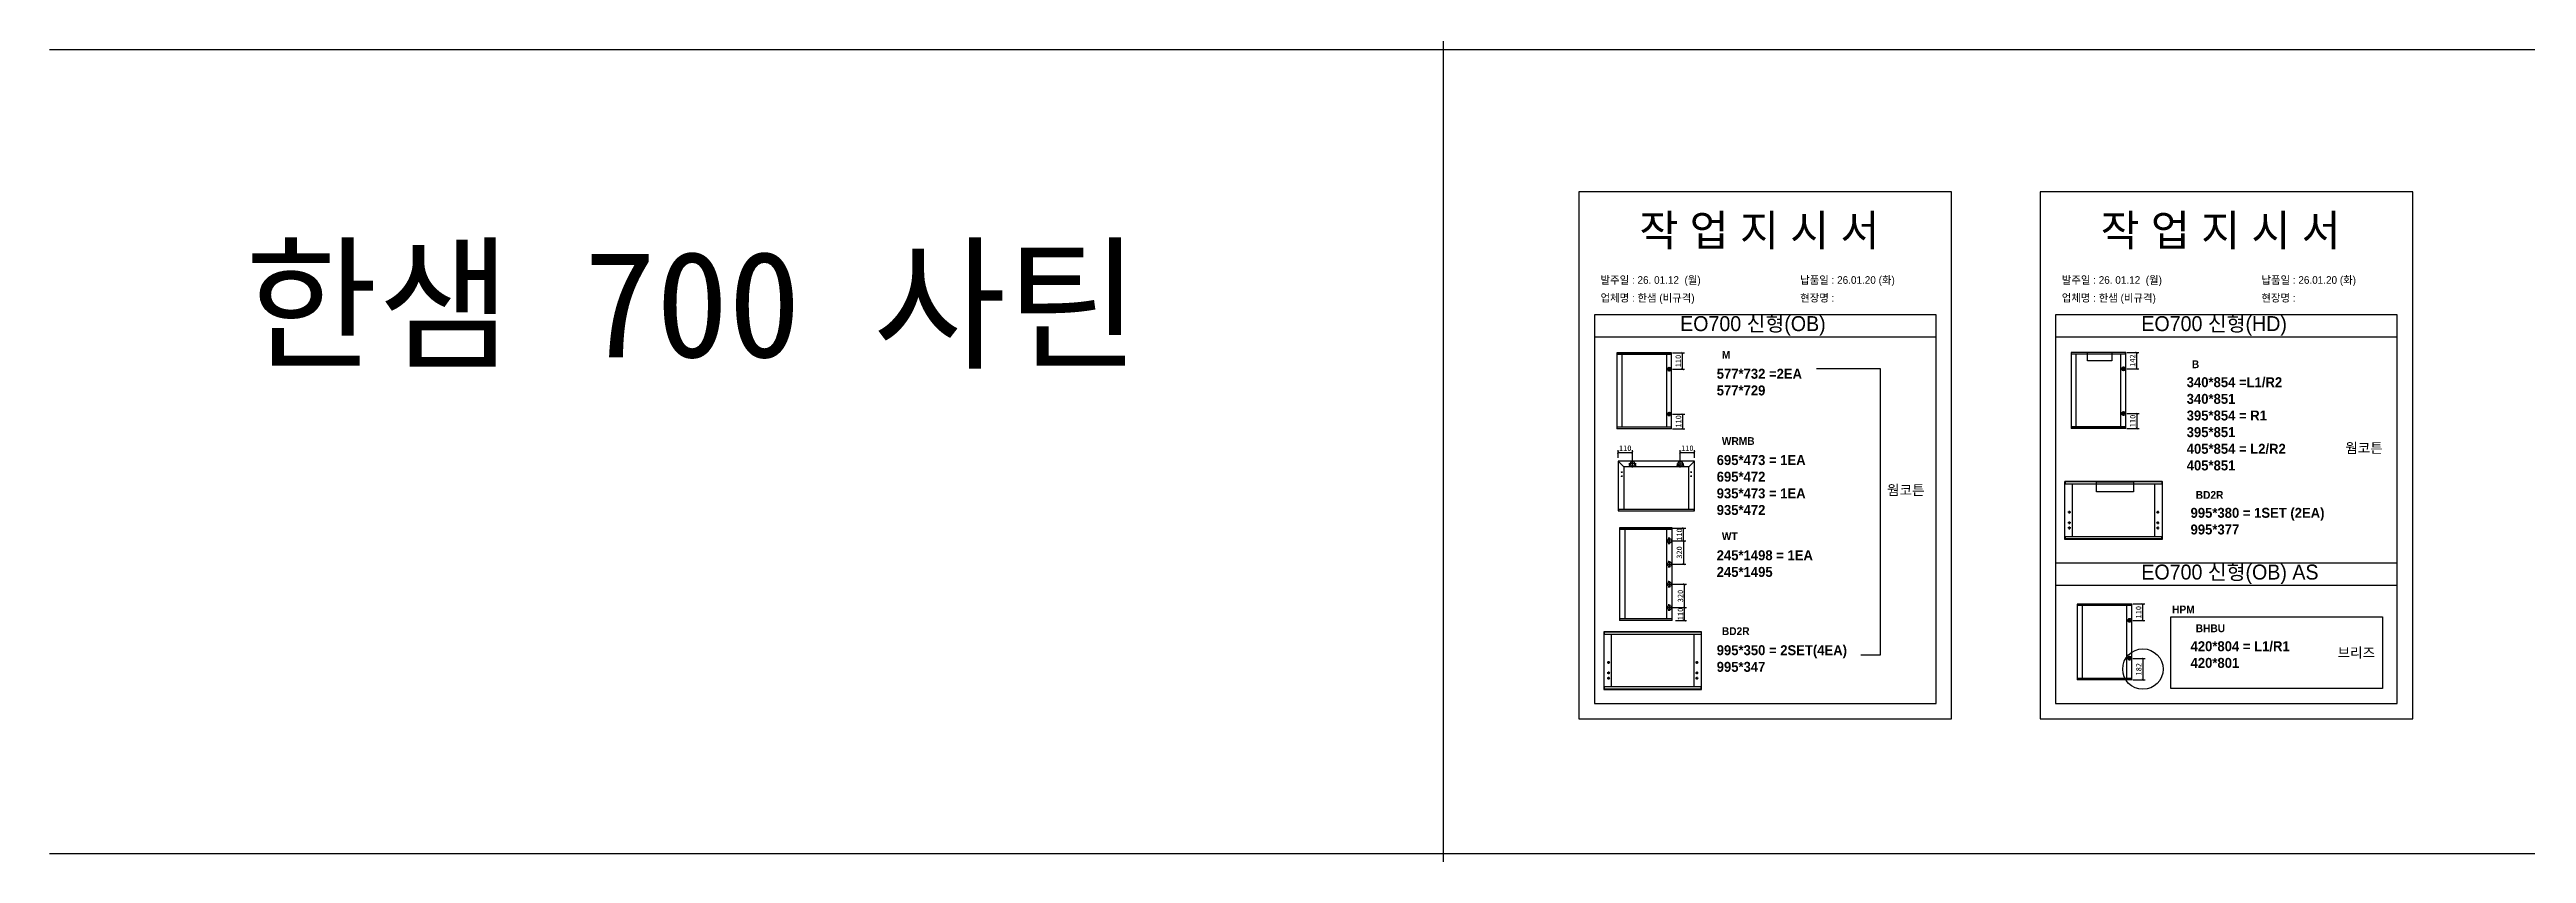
# Model space of a CAD drawing. Header units: millimetres. Extents: x -44117 to 256353, y -2095463 to 65325.
# Drawn here: x 104016 to 115182, y -627628 to -624005 of the extents above; entities that cross this region are included whole.
import ezdxf

# ---------------------------------------------------------------- set-up
doc = ezdxf.new("R2010")
doc.units = ezdxf.units.MM
doc.header["$LTSCALE"] = 10
doc.layers.add('Layer1', color=7, linetype='Continuous', lineweight=70)
doc.styles.add('MtX_Gulim', font='')
doc.styles.get('MtX_Gulim').set_extended_font_data('Gulim', bold=True)
doc.dimstyles.new('ISO-25', dxfattribs={"dimtxt": 2.5, "dimasz": 2.5, "dimexe": 1, "dimexo": 1, "dimtad": 1, "dimtxsty": 'Standard', "dimblk": 'ARCHTICK', "dimcen": 2.5, "dimadec": 0, "dimazin": 0, "dimtfac": 1, "dimtmove": 0, "dimatfit": 3, "dimfxl": 0, "dimarcsym": 0})

# ---------------------------------------------------------------- blocks, each defined once
blk = doc.blocks.new('_ArchTick')
at = {"color": 0, "linetype": 'ByBlock', "const_width": 0.15}
blk.add_lwpolyline([(-0.5, -0.5), (0.5, 0.5)], dxfattribs=at)
blk = doc.blocks.new('*D4497')
at = {"color": 0, "lineweight": -2}
for p, q in [((111332, -625372), (111387, -625372)), ((111377, -625446), (111377, -625372)), ((111332, -625446), (111387, -625446))]:
    blk.add_line(p, q, dxfattribs=at)
at = {"layer": 'Defpoints', "color": 0}
for p in [(111317, -625372), (111377, -625372), (111317, -625446)]:
    blk.add_point(p, dxfattribs=at)
at = {"color": 0, "lineweight": -2, "xscale": 10, "yscale": 10, "zscale": 10}
for p, rotation in [((111377, -625372), 90), ((111377, -625446), 270)]:
    blk.add_blockref('_ArchTick', p, dxfattribs=dict(at, rotation=rotation))
at = {"color": 0, "insert": (111358, -625409), "char_height": 25, "attachment_point": 5, "rotation": 90}
blk.add_mtext('110', dxfattribs=at)
blk = doc.blocks.new('*D4498')
at = {"color": 0, "lineweight": -2}
for p, q in [((111332, -625648), (111388, -625648)), ((111332, -625715), (111388, -625715)), ((111378, -625648), (111378, -625715))]:
    blk.add_line(p, q, dxfattribs=at)
at = {"layer": 'Defpoints', "color": 0}
for p in [(111317, -625648), (111317, -625715), (111378, -625715)]:
    blk.add_point(p, dxfattribs=at)
at = {"color": 0, "lineweight": -2, "xscale": 10, "yscale": 10, "zscale": 10}
for p, rotation in [((111378, -625648), 90), ((111378, -625715), 270)]:
    blk.add_blockref('_ArchTick', p, dxfattribs=dict(at, rotation=rotation))
at = {"color": 0, "insert": (111359, -625681), "char_height": 25, "attachment_point": 5, "rotation": 90}
blk.add_mtext('110', dxfattribs=at)
blk = doc.blocks.new('*D4499')
at = {"color": 0, "lineweight": -2}
for p, q in [((111087, -625845), (111087, -625811)), ((111087, -625821), (111152, -625821)), ((111152, -625858), (111152, -625811))]:
    blk.add_line(p, q, dxfattribs=at)
at = {"layer": 'Defpoints', "color": 0}
for p in [(111087, -625860), (111152, -625821), (111152, -625873)]:
    blk.add_point(p, dxfattribs=at)
at = {"color": 0, "lineweight": -2, "xscale": 10, "yscale": 10, "zscale": 10, "rotation": 180}
blk.add_blockref('_ArchTick', (111087, -625821), dxfattribs=at)
at = {"color": 0, "lineweight": -2, "xscale": 10, "yscale": 10, "zscale": 10}
blk.add_blockref('_ArchTick', (111152, -625821), dxfattribs=at)
at = {"color": 0, "insert": (111119, -625802), "char_height": 25, "attachment_point": 5}
blk.add_mtext('110', dxfattribs=at)
blk = doc.blocks.new('*D4500')
at = {"color": 0, "lineweight": -2}
for p, q in [((111367, -625858), (111367, -625811)), ((111367, -625821), (111432, -625821)), ((111432, -625845), (111432, -625811))]:
    blk.add_line(p, q, dxfattribs=at)
at = {"layer": 'Defpoints', "color": 0}
for p in [(111432, -625821), (111432, -625860), (111367, -625873)]:
    blk.add_point(p, dxfattribs=at)
at = {"color": 0, "lineweight": -2, "xscale": 10, "yscale": 10, "zscale": 10, "rotation": 180}
blk.add_blockref('_ArchTick', (111367, -625821), dxfattribs=at)
at = {"color": 0, "lineweight": -2, "xscale": 10, "yscale": 10, "zscale": 10}
blk.add_blockref('_ArchTick', (111432, -625821), dxfattribs=at)
at = {"color": 0, "insert": (111399, -625802), "char_height": 25, "attachment_point": 5}
blk.add_mtext('110', dxfattribs=at)
blk = doc.blocks.new('*D4501')
at = {"color": 0, "lineweight": -2}
for p, q in [((111334, -626162), (111392, -626162)), ((111382, -626220), (111382, -626162)), ((111334, -626220), (111392, -626220))]:
    blk.add_line(p, q, dxfattribs=at)
at = {"layer": 'Defpoints', "color": 0}
for p in [(111319, -626162), (111382, -626162), (111319, -626220)]:
    blk.add_point(p, dxfattribs=at)
at = {"color": 0, "lineweight": -2, "xscale": 10, "yscale": 10, "zscale": 10}
for p, rotation in [((111382, -626162), 90), ((111382, -626220), 270)]:
    blk.add_blockref('_ArchTick', p, dxfattribs=dict(at, rotation=rotation))
at = {"color": 0, "insert": (111363, -626191), "char_height": 25, "attachment_point": 5, "rotation": 90}
blk.add_mtext('110', dxfattribs=at)
blk = doc.blocks.new('*D4502')
at = {"color": 0, "lineweight": -2}
for p, q in [((111334, -626520), (111396, -626520)), ((111386, -626579), (111386, -626520)), ((111346, -626579), (111396, -626579))]:
    blk.add_line(p, q, dxfattribs=at)
at = {"layer": 'Defpoints', "color": 0}
for p in [(111319, -626520), (111386, -626520), (111331, -626579)]:
    blk.add_point(p, dxfattribs=at)
at = {"color": 0, "lineweight": -2, "xscale": 10, "yscale": 10, "zscale": 10}
for p, rotation in [((111386, -626520), 90), ((111386, -626579), 270)]:
    blk.add_blockref('_ArchTick', p, dxfattribs=dict(at, rotation=rotation))
at = {"color": 0, "insert": (111368, -626549), "char_height": 25, "attachment_point": 5, "rotation": 90}
blk.add_mtext('110', dxfattribs=at)
blk = doc.blocks.new('*D4503')
at = {"color": 0, "lineweight": -2}
for p, q in [((111334, -626415), (111396, -626415)), ((111386, -626520), (111386, -626415)), ((111334, -626520), (111396, -626520))]:
    blk.add_line(p, q, dxfattribs=at)
at = {"layer": 'Defpoints', "color": 0}
for p in [(111319, -626415), (111386, -626415), (111319, -626520)]:
    blk.add_point(p, dxfattribs=at)
at = {"color": 0, "lineweight": -2, "xscale": 10, "yscale": 10, "zscale": 10}
for p, rotation in [((111386, -626415), 90), ((111386, -626520), 270)]:
    blk.add_blockref('_ArchTick', p, dxfattribs=dict(at, rotation=rotation))
at = {"color": 0, "insert": (111368, -626468), "char_height": 25, "attachment_point": 5, "rotation": 90}
blk.add_mtext('320', dxfattribs=at)
blk = doc.blocks.new('*D4504')
at = {"color": 0, "lineweight": -2}
for p, q in [((111334, -626220), (111392, -626220)), ((111382, -626220), (111382, -626325)), ((111334, -626325), (111392, -626325))]:
    blk.add_line(p, q, dxfattribs=at)
at = {"layer": 'Defpoints', "color": 0}
for p in [(111319, -626220), (111319, -626325), (111382, -626325)]:
    blk.add_point(p, dxfattribs=at)
at = {"color": 0, "lineweight": -2, "xscale": 10, "yscale": 10, "zscale": 10}
for p, rotation in [((111382, -626220), 90), ((111382, -626325), 270)]:
    blk.add_blockref('_ArchTick', p, dxfattribs=dict(at, rotation=rotation))
at = {"color": 0, "insert": (111363, -626272), "char_height": 25, "attachment_point": 5, "rotation": 90}
blk.add_mtext('320', dxfattribs=at)
blk = doc.blocks.new('*D4505')
at = {"color": 0, "lineweight": -2}
for p, q in [((113380, -625371), (113435, -625371)), ((113425, -625444), (113425, -625371)), ((113380, -625444), (113435, -625444))]:
    blk.add_line(p, q, dxfattribs=at)
at = {"layer": 'Defpoints', "color": 0}
for p in [(113365, -625371), (113425, -625371), (113365, -625444)]:
    blk.add_point(p, dxfattribs=at)
at = {"color": 0, "lineweight": -2, "xscale": 10, "yscale": 10, "zscale": 10}
for p, rotation in [((113425, -625371), 90), ((113425, -625444), 270)]:
    blk.add_blockref('_ArchTick', p, dxfattribs=dict(at, rotation=rotation))
at = {"color": 0, "insert": (113406, -625407), "char_height": 25, "attachment_point": 5, "rotation": 90}
blk.add_mtext('142', dxfattribs=at)
blk = doc.blocks.new('*D4506')
at = {"color": 0, "lineweight": -2}
for p, q in [((113380, -625646), (113436, -625646)), ((113380, -625713), (113436, -625713)), ((113426, -625646), (113426, -625713))]:
    blk.add_line(p, q, dxfattribs=at)
at = {"layer": 'Defpoints', "color": 0}
for p in [(113365, -625646), (113365, -625713), (113426, -625713)]:
    blk.add_point(p, dxfattribs=at)
at = {"color": 0, "lineweight": -2, "xscale": 10, "yscale": 10, "zscale": 10}
for p, rotation in [((113426, -625646), 90), ((113426, -625713), 270)]:
    blk.add_blockref('_ArchTick', p, dxfattribs=dict(at, rotation=rotation))
at = {"color": 0, "insert": (113407, -625679), "char_height": 25, "attachment_point": 5, "rotation": 90}
blk.add_mtext('110', dxfattribs=at)
blk = doc.blocks.new('*D4507')
at = {"color": 0, "lineweight": -2}
for p, q in [((113407, -626504), (113462, -626504)), ((113452, -626578), (113452, -626504)), ((113407, -626578), (113462, -626578))]:
    blk.add_line(p, q, dxfattribs=at)
at = {"layer": 'Defpoints', "color": 0}
for p in [(113392, -626504), (113452, -626504), (113392, -626578)]:
    blk.add_point(p, dxfattribs=at)
at = {"color": 0, "lineweight": -2, "xscale": 10, "yscale": 10, "zscale": 10}
for p, rotation in [((113452, -626504), 90), ((113452, -626578), 270)]:
    blk.add_blockref('_ArchTick', p, dxfattribs=dict(at, rotation=rotation))
at = {"color": 0, "insert": (113433, -626541), "char_height": 25, "attachment_point": 5, "rotation": 90}
blk.add_mtext('110', dxfattribs=at)
blk = doc.blocks.new('*D4508')
at = {"color": 0, "lineweight": -2}
for p, q in [((113407, -626749), (113463, -626749)), ((113453, -626749), (113453, -626846)), ((113407, -626846), (113463, -626846))]:
    blk.add_line(p, q, dxfattribs=at)
at = {"layer": 'Defpoints', "color": 0}
for p in [(113392, -626749), (113392, -626846), (113453, -626846)]:
    blk.add_point(p, dxfattribs=at)
at = {"color": 0, "lineweight": -2, "xscale": 10, "yscale": 10, "zscale": 10}
for p, rotation in [((113453, -626749), 90), ((113453, -626846), 270)]:
    blk.add_blockref('_ArchTick', p, dxfattribs=dict(at, rotation=rotation))
at = {"color": 0, "insert": (113434, -626798), "char_height": 25, "attachment_point": 5, "rotation": 90}
blk.add_mtext('182', dxfattribs=at)

msp = doc.modelspace()

# ---------------------------------------------------------------- linework, layer by layer
at = {"color": 1}
for p, q in [((104015.69829, -624005.40609), (196284.84516, -624005.40609)), ((104015.69829, -624005.40609), (196284.84516, -624005.40609)), ((104015.69829, -627628.21161), (196284.84516, -627628.21161)), ((104015.69829, -627628.21161), (196284.84516, -627628.21161))]:
    msp.add_line(p, q, dxfattribs=at)
for p, q in [((112520.16602, -625201.1212), (110980.16602, -625201.1212)), ((112520.16602, -625301.1212), (110980.16602, -625301.1212)), ((114599.43144, -625201.1212), (113059.43144, -625201.1212)), ((114599.43144, -625301.1212), (113059.43144, -625301.1212)), ((111081.58691, -625372.70587), (111081.58691, -625714.59275)), ((111328.08755, -625373.1486), (111081.58691, -625373.1486)), ((111328.08755, -625379.83876), (111081.58691, -625379.83876)), ((111327.84159, -625372.45991), (111081.83287, -625372.45991)), ((111103.47751, -625379.34684), (111103.47751, -625707.45987)), ((111305.95099, -625707.45987), (111305.95099, -625379.83876)), ((111326.85775, -625379.83876), (111326.85775, -625372.45991)), ((111328.08755, -625714.59275), (111328.08755, -625372.70587)), ((113129.0772, -625370.77354), (113129.0772, -625712.66042)), ((113375.57784, -625371.21627), (113129.0772, -625371.21627)), ((113375.57784, -625377.90643), (113129.0772, -625377.90643)), ((113375.33188, -625370.52757), (113129.32316, -625370.52757)), ((113150.9678, -625377.4145), (113150.9678, -625705.52754)), ((113353.44128, -625705.52754), (113353.44128, -625377.90643)), ((113374.34803, -625377.90643), (113374.34803, -625370.52757)), ((113375.57784, -625712.66042), (113375.57784, -625370.77354)), ((111328.08755, -625707.45987), (111081.58691, -625707.45987)), ((111328.08755, -625714.15003), (111081.58691, -625714.15003)), ((111327.84159, -625714.83872), (111081.83287, -625714.83872)), ((111082.81672, -625714.83872), (111082.81672, -625707.45987)), ((111326.85775, -625707.45987), (111326.85775, -625714.83872)), ((113375.57784, -625705.52754), (113129.0772, -625705.52754)), ((113375.57784, -625712.2177), (113129.0772, -625712.2177)), ((113375.33188, -625712.90639), (113129.32316, -625712.90639)), ((113130.30701, -625712.90639), (113130.30701, -625705.52754)), ((113374.34803, -625705.52754), (113374.34803, -625712.90639)), ((111086.82128, -625860.19503), (111086.82128, -626084.53535)), ((111113.16203, -625886.53578), (111086.90797, -625859.98575)), ((111431.70711, -625859.89906), (111087.11724, -625859.89906)), ((111151.63729, -625889.06487), (111151.63729, -625856.77804)), ((111367.18708, -625889.06487), (111367.18708, -625856.77804)), ((111405.66233, -625886.53578), (111431.91639, -625859.98575)), ((111432.00308, -626084.53535), (111432.00308, -625860.19503)), ((111100.13964, -625909.62093), (111106.05891, -625909.62093)), ((111100.13964, -625928.56259), (111106.05891, -625928.56259)), ((111103.09928, -625906.66129), (111103.09928, -625912.58056)), ((111103.09928, -625925.60296), (111103.09928, -625931.52223)), ((111113.16203, -625886.53578), (111113.16203, -626076.54434)), ((111405.66233, -625886.53578), (111113.16203, -625886.53578)), ((111167.78071, -625872.92146), (111135.49388, -625872.92146)), ((111140.68664, -625878.84073), (111135.95123, -625878.84073)), ((111138.31893, -625876.47302), (111138.31893, -625881.20843)), ((111167.32336, -625878.84073), (111162.58794, -625878.84073)), ((111164.95565, -625876.47302), (111164.95565, -625881.20843)), ((111351.04366, -625872.92146), (111383.33049, -625872.92146)), ((111356.23643, -625878.84073), (111351.50101, -625878.84073)), ((111353.86872, -625876.47302), (111353.86872, -625881.20843)), ((111382.87314, -625878.84073), (111378.13773, -625878.84073)), ((111380.50544, -625876.47302), (111380.50544, -625881.20843)), ((111405.66233, -626075.95241), (111405.66233, -625886.53578)), ((111418.68473, -625909.62093), (111412.76546, -625909.62093)), ((111418.68473, -625928.56259), (111412.76546, -625928.56259)), ((111415.72509, -625906.66129), (111415.72509, -625912.58056)), ((111415.72509, -625925.60296), (111415.72509, -625931.52223)), ((113100.01784, -625953.03214), (113100.01784, -626211.47421)), ((113540.62824, -625953.69861), (113100.01784, -625953.69861)), ((113540.62824, -625963.76971), (113100.01784, -625963.76971)), ((113540.25798, -625952.66188), (113100.3881, -625952.66188)), ((113101.86914, -625952.66188), (113101.86914, -625963.76971)), ((113133.34131, -625963.76971), (113133.34131, -626200.73664)), ((113507.30476, -626200.73664), (113507.30476, -625963.76971)), ((113538.77694, -625952.66188), (113538.77694, -625963.76971)), ((113540.62824, -626211.47421), (113540.62824, -625953.03214)), ((111086.82128, -626075.95241), (111432.00308, -626075.95241)), ((111086.82128, -626084.00262), (111431.70711, -626084.00262)), ((111087.11724, -626084.83132), (111431.70711, -626084.83132)), ((111088.3011, -626075.95241), (111088.3011, -626084.83132)), ((111430.52326, -626084.83132), (111430.52326, -626075.95241)), ((113121.12271, -626084.28961), (113121.12271, -626096.50821)), ((113519.52337, -626084.28961), (113519.52337, -626096.50821)), ((111093.66311, -626161.33), (111093.66311, -626578.53786)), ((111330.65668, -626161.80931), (111093.66311, -626161.80931)), ((111330.65668, -626169.05226), (111093.66311, -626169.05226)), ((111330.39039, -626161.06371), (111093.92939, -626161.06371)), ((111094.99453, -626161.06371), (111094.99453, -626169.05226)), ((111117.36247, -626168.51969), (111117.36247, -626570.81561)), ((111306.69103, -626570.81561), (111306.69103, -626169.05226)), ((111329.32525, -626169.05226), (111329.32525, -626161.06371)), ((111330.65668, -626578.53786), (111330.65668, -626161.33)), ((113540.62824, -626200.73664), (113100.01784, -626200.73664)), ((113101.86914, -626200.73664), (113101.86914, -626211.84447)), ((113127.23201, -626090.39891), (113115.0134, -626090.39891)), ((113127.23201, -626137.7923), (113115.0134, -626137.7923)), ((113127.23201, -626161.48899), (113115.0134, -626161.48899)), ((113121.12271, -626131.68299), (113121.12271, -626143.9016)), ((113121.12271, -626155.37969), (113121.12271, -626167.5983)), ((113513.41407, -626090.39891), (113525.63268, -626090.39891)), ((113513.41407, -626137.7923), (113525.63268, -626137.7923)), ((113513.41407, -626161.48899), (113525.63268, -626161.48899)), ((113519.52337, -626131.68299), (113519.52337, -626143.9016)), ((113519.52337, -626155.37969), (113519.52337, -626167.5983)), ((113538.77694, -626211.84447), (113538.77694, -626200.73664)), ((111304.41555, -626219.64639), (111333.46473, -626219.64639)), ((111316.27729, -626207.66357), (111312.01673, -626207.66357)), ((111316.27729, -626231.62921), (111312.01673, -626231.62921)), ((111316.27729, -626312.84611), (111312.01673, -626312.84611)), ((111314.14701, -626205.53329), (111314.14701, -626209.79385)), ((111314.14701, -626229.49893), (111314.14701, -626233.75949)), ((111314.14701, -626310.71583), (111314.14701, -626314.97639)), ((111318.94014, -626234.17099), (111318.94014, -626205.12181)), ((111318.94014, -626310.30435), (111318.94014, -626339.35352)), ((113540.62824, -626210.80774), (113100.01784, -626210.80774)), ((113100.3881, -626211.84447), (113540.25798, -626211.84447)), ((111304.41555, -626324.82894), (111333.46473, -626324.82894)), ((111304.41555, -626415.03894), (111333.46473, -626415.03894)), ((111316.27729, -626336.81175), (111312.01673, -626336.81175)), ((111316.27729, -626403.0561), (111312.01673, -626403.0561)), ((111314.14701, -626334.68147), (111314.14701, -626338.94203)), ((111314.14701, -626400.92583), (111314.14701, -626405.18638)), ((111318.94014, -626400.51434), (111318.94014, -626429.56352)), ((114599.43144, -626320.73744), (113059.43144, -626320.73744)), ((114599.43144, -626420.73744), (113059.43144, -626420.73744)), ((111304.41555, -626520.22146), (111333.46473, -626520.22146)), ((111316.27729, -626427.02175), (111312.01673, -626427.02175)), ((111316.27729, -626508.23863), (111312.01673, -626508.23863)), ((111316.27729, -626532.20427), (111312.01673, -626532.20427)), ((111314.14701, -626424.89147), (111314.14701, -626429.15203)), ((111314.14701, -626506.10835), (111314.14701, -626510.36891)), ((111314.14701, -626530.07399), (111314.14701, -626534.33455)), ((111318.94014, -626505.69687), (111318.94014, -626534.74605)), ((113156.5259, -626504.33675), (113156.5259, -626846.22363)), ((113403.02654, -626504.77948), (113156.5259, -626504.77948)), ((113403.02654, -626511.46964), (113156.5259, -626511.46964)), ((113402.78058, -626504.09079), (113156.77186, -626504.09079)), ((113178.4165, -626510.97772), (113178.4165, -626839.09075)), ((113380.88998, -626839.09075), (113380.88998, -626511.46964)), ((113401.79673, -626511.46964), (113401.79673, -626504.09079)), ((113403.02654, -626846.22363), (113403.02654, -626504.33675)), ((111022.69358, -626630.08351), (111022.69358, -626888.52558)), ((111463.30398, -626630.74998), (111022.69358, -626630.74998)), ((111463.30398, -626640.82108), (111022.69358, -626640.82108)), ((111462.93372, -626629.71325), (111023.06384, -626629.71325)), ((111024.54488, -626629.71325), (111024.54488, -626640.82108)), ((111056.01706, -626640.82108), (111056.01706, -626877.78802)), ((111330.65668, -626570.81561), (111093.66311, -626570.81561)), ((111330.65668, -626578.05856), (111093.66311, -626578.05856)), ((111330.39039, -626578.80415), (111093.92939, -626578.80415)), ((111094.99453, -626578.80415), (111094.99453, -626570.81561)), ((111329.32525, -626570.81561), (111329.32525, -626578.80415)), ((111429.98051, -626877.78802), (111429.98051, -626640.82108)), ((111461.45268, -626629.71325), (111461.45268, -626640.82108)), ((111463.30398, -626888.52558), (111463.30398, -626630.08351)), ((111049.90775, -626767.45028), (111037.68914, -626767.45028)), ((111049.90775, -626814.84367), (111037.68914, -626814.84367)), ((111049.90775, -626838.54037), (111037.68914, -626838.54037)), ((111043.79845, -626761.34098), (111043.79845, -626773.55959)), ((111043.79845, -626808.73437), (111043.79845, -626820.95297)), ((111043.79845, -626832.43106), (111043.79845, -626844.64967)), ((111436.08981, -626767.45028), (111448.30842, -626767.45028)), ((111436.08981, -626814.84367), (111448.30842, -626814.84367)), ((111436.08981, -626838.54037), (111448.30842, -626838.54037)), ((111442.19911, -626761.34098), (111442.19911, -626773.55959)), ((111442.19911, -626808.73437), (111442.19911, -626820.95297)), ((111442.19911, -626832.43106), (111442.19911, -626844.64967)), ((113403.02654, -626839.09075), (113156.5259, -626839.09075)), ((113403.02654, -626845.78091), (113156.5259, -626845.78091)), ((113402.78058, -626846.4696), (113156.77186, -626846.4696)), ((113157.75571, -626846.4696), (113157.75571, -626839.09075)), ((113401.79673, -626839.09075), (113401.79673, -626846.4696)), ((111463.30398, -626877.78802), (111022.69358, -626877.78802)), ((111463.30398, -626887.85911), (111022.69358, -626887.85911)), ((111023.06384, -626888.89584), (111462.93372, -626888.89584)), ((111024.54488, -626877.78802), (111024.54488, -626888.89584)), ((111461.45268, -626888.89584), (111461.45268, -626877.78802))]:
    msp.add_line(p, q)
for p in [(110300.49669, 21924.9366), (110300.49669, 14161.07811), (110300.49669, 18584.38997), (110300.49669, 10820.53148), (110300.49669, 18627.87121), (110300.49669, 10864.01272), (110300.49669, 15287.32457), (110300.49669, 7523.46608), (110300.49669, 3746.75115), (110300.49669, 21924.9366), (110300.49669, 14161.07811), (110300.49669, 18584.38997), (110300.49669, 10820.53148), (110300.49669, 18627.87121), (110300.49669, 10864.01272), (110300.49669, 15287.32457), (110300.49669, 7523.46608), (110300.49669, 3746.75115), (110300.49669, 21924.9366), (110300.49669, 14161.07811), (110300.49669, 18584.38997), (110300.49669, 10820.53148), (110300.49669, 18627.87121), (110300.49669, 10864.01272), (110300.49669, 15287.32457), (110300.49669, 7523.46608), (110300.49669, 3746.75115), (110300.49669, 21924.9366), (110300.49669, 14161.07811), (110300.49669, 18584.38997), (110300.49669, 10820.53148), (110300.49669, 18627.87121), (110300.49669, 10864.01272), (110300.49669, 15287.32457), (110300.49669, 7523.46608), (110300.49669, 3746.75115), (110300.49669, 21924.9366), (110300.49669, 14161.07811), (110300.49669, 18584.38997), (110300.49669, 10820.53148), (110300.49669, 18627.87121), (110300.49669, 10864.01272), (110300.49669, 15287.32457), (110300.49669, 7523.46608), (110300.49669, 3746.75115), (110300.49669, 21924.9366), (110300.49669, 14161.07811), (110300.49669, 18584.38997), (110300.49669, 10820.53148), (110300.49669, 18627.87121), (110300.49669, 10864.01272), (110300.49669, 15287.32457), (110300.49669, 7523.46608), (110300.49669, 3746.75115), (110300.49669, 21924.9366), (110300.49669, 14161.07811), (110300.49669, 18584.38997), (110300.49669, 10820.53148), (110300.49669, 18627.87121), (110300.49669, 10864.01272), (110300.49669, 15287.32457), (110300.49669, 7523.46608), (110300.49669, 3746.75115), (110300.49669, 21924.9366), (110300.49669, 14161.07811), (110300.49669, 18584.38997), (110300.49669, 10820.53148), (110300.49669, 18627.87121), (110300.49669, 10864.01272), (110300.49669, 15287.32457), (110300.49669, 7523.46608), (110300.49669, 3746.75115), (110300.49669, 21924.9366), (110300.49669, 14161.07811), (110300.49669, 18584.38997), (110300.49669, 10820.53148), (110300.49669, 18627.87121), (110300.49669, 10864.01272), (110300.49669, 15287.32457), (110300.49669, 7523.46608), (110300.49669, 3746.75115), (110300.49669, 21924.9366), (110300.49669, 14161.07811), (110300.49669, 18584.38997), (110300.49669, 10820.53148), (110300.49669, 18627.87121), (110300.49669, 10864.01272), (110300.49669, 15287.32457), (110300.49669, 7523.46608), (110300.49669, 3746.75115), (110300.49669, 12702.87182), (110300.49669, 4939.01333), (110300.49669, 9362.32519), (110300.49669, 1598.4667), (110300.49669, 9405.80642), (110300.49669, 1641.94794), (110300.49669, 6065.25979), (110300.49669, -1698.5987), (110300.49669, -5475.31363), (110300.49669, 12702.87182), (110300.49669, 4939.01333), (110300.49669, 9362.32519), (110300.49669, 1598.4667), (110300.49669, 9405.80642), (110300.49669, 1641.94794), (110300.49669, 6065.25979), (110300.49669, -1698.5987), (110300.49669, -5475.31363), (110300.49669, 12702.87182), (110300.49669, 4939.01333), (110300.49669, 9362.32519), (110300.49669, 1598.4667), (110300.49669, 9405.80642), (110300.49669, 1641.94794), (110300.49669, 6065.25979), (110300.49669, -1698.5987), (110300.49669, -5475.31363), (110300.49669, 12702.87182), (110300.49669, 4939.01333), (110300.49669, 9362.32519), (110300.49669, 1598.4667), (110300.49669, 9405.80642), (110300.49669, 1641.94794), (110300.49669, 6065.25979), (110300.49669, -1698.5987), (110300.49669, -5475.31363), (110300.49669, 12702.87182), (110300.49669, 4939.01333), (110300.49669, 9362.32519), (110300.49669, 1598.4667), (110300.49669, 9405.80642), (110300.49669, 1641.94794), (110300.49669, 6065.25979), (110300.49669, -1698.5987), (110300.49669, -5475.31363)]:
    msp.add_xline(p, (0, 1), dxfattribs=at)
for points in [[(110910.16602, -627021.95147), (112590.16602, -627021.95147), (112590.16602, -624645.95147), (110910.16602, -624645.95147)], [(112989.43144, -627021.95147), (114669.43144, -627021.95147), (114669.43144, -624645.95147), (112989.43144, -624645.95147)], [(113242.92611, -625953.09046), (113410.30656, -625953.09046), (113410.30656, -625998.11003), (113242.92611, -625998.11003)], [(113578.71049, -626561.4206), (114532.555, -626561.4206), (114532.555, -626885.14964), (113578.71049, -626885.14964)]]:
    msp.add_lwpolyline(points, close=True)
for points in [[(110980.16602, -625201.1212), (110980.16602, -626951.95147), (112520.16602, -626951.95147), (112520.16602, -625201.1212)], [(113059.43144, -625201.1212), (113059.43144, -626951.95147), (114599.43144, -626951.95147), (114599.43144, -625201.1212)], [(113312.56222, -625370.52757), (113312.56222, -625408.10374), (113202.89104, -625408.10374), (113202.89104, -625370.52757)], [(112180.68546, -626733.75903), (112270.28904, -626733.75903), (112270.28904, -625444.62371), (111981.24525, -625444.62371)]]:
    msp.add_lwpolyline(points)
for centre, radius in [((111151.63729, -625872.92146), 10.35872), ((111367.18708, -625872.92146), 10.35872), ((111103.09928, -625909.62093), 0.88789), ((111103.09928, -625928.56259), 0.88789), ((111138.31893, -625878.84073), 0.94708), ((111164.95565, -625878.84073), 0.94708), ((111353.86872, -625878.84073), 0.94708), ((111380.50544, -625878.84073), 0.94708), ((111415.72509, -625909.62093), 0.88789), ((111415.72509, -625928.56259), 0.88789), ((113121.12271, -626090.39891), 3.70261), ((113519.52337, -626090.39891), 3.70261), ((113121.12271, -626137.7923), 3.70261), ((113121.12271, -626161.48899), 3.70261), ((113519.52337, -626137.7923), 3.70261), ((113519.52337, -626161.48899), 3.70261), ((111318.94014, -626219.64639), 9.31997), ((111314.14701, -626207.66357), 0.85211), ((111314.14701, -626231.62921), 0.85211), ((111314.14701, -626312.84611), 0.85211), ((111318.94014, -626324.82894), 9.31997), ((111318.94014, -626415.03894), 9.31997), ((111314.14701, -626336.81175), 0.85211), ((111314.14701, -626403.0561), 0.85211), ((111318.94014, -626520.22146), 9.31997), ((111314.14701, -626427.02175), 0.85211), ((111314.14701, -626508.23863), 0.85211), ((111314.14701, -626532.20427), 0.85211), ((111043.79845, -626767.45028), 3.70261), ((111043.79845, -626814.84367), 3.70261), ((111043.79845, -626838.54037), 3.70261), ((111442.19911, -626767.45028), 3.70261), ((111442.19911, -626814.84367), 3.70261), ((111442.19911, -626838.54037), 3.70261)]:
    msp.add_circle(centre, radius)
msp.add_circle((113452.95581, -626797.5075), 91.06943, dxfattribs=at)
for centre, radius, start, end in [((111327.84159, -625372.70587), 0.24596, 0, 90), ((113375.33188, -625370.77354), 0.24596, 0, 90), ((111081.83287, -625714.59276), 0.24596, 180, 270), ((111327.84159, -625714.59276), 0.24596, 270, 0), ((113129.32316, -625712.66043), 0.24596, 180, 270), ((113375.33188, -625712.66043), 0.24596, 270, 0), ((111087.11724, -625860.19503), 0.29596, 90, 180), ((111431.70711, -625860.19503), 0.29596, 0, 90), ((113100.3881, -625953.03214), 0.37026, 90, 180), ((113540.25798, -625953.03214), 0.37026, 0, 90), ((111087.11724, -626084.53535), 0.29596, 180, 270), ((111431.70711, -626084.53535), 0.29596, 270, 0), ((111093.92939, -626161.33), 0.26628, 90, 180), ((111330.39039, -626161.33), 0.26628, 0, 90), ((113100.3881, -626211.47421), 0.37026, 180, 270), ((113540.25798, -626211.47421), 0.37026, 270, 0), ((113402.78058, -626504.33675), 0.24596, 0, 90), ((111023.06384, -626630.08351), 0.37026, 90, 180), ((111093.92939, -626578.53787), 0.26628, 180, 270), ((111330.39039, -626578.53787), 0.26628, 270, 0), ((111462.93372, -626630.08351), 0.37026, 0, 90), ((113156.77186, -626846.22364), 0.24596, 180, 270), ((113402.78058, -626846.22364), 0.24596, 270, 0), ((111023.06384, -626888.52558), 0.37026, 180, 270), ((111462.93372, -626888.52558), 0.37026, 270, 0)]:
    msp.add_arc(centre, radius, start, end)
at = {"layer": 'Layer1'}
for p, q in [((111317.44957, -625437.01119), (111317.44957, -625455.14159)), ((113364.93985, -625435.07885), (113364.93985, -625453.20925)), ((111317.44957, -625657.01955), (111317.44957, -625638.88914)), ((113364.93985, -625655.08721), (113364.93985, -625636.95681)), ((113392.38856, -626568.64207), (113392.38856, -626586.77247)), ((113392.38856, -626757.6106), (113392.38856, -626739.4802))]:
    msp.add_line(p, q, dxfattribs=at)
for points in [[(111326.51477, -625446.07639), (111308.38437, -625446.07639)], [(113374.00506, -625444.14405), (113355.87465, -625444.14405)], [(111326.51477, -625647.95435), (111308.38437, -625647.95435)], [(113374.00506, -625646.02201), (113355.87465, -625646.02201)], [(113401.45376, -626577.70727), (113383.32336, -626577.70727)], [(113401.45376, -626748.5454), (113383.32336, -626748.5454)]]:
    msp.add_lwpolyline(points, close=True, dxfattribs=at)
for centre in [(111317.44957, -625446.07639), (113364.93985, -625444.14405), (111317.44957, -625647.95435), (113364.93985, -625646.02201), (113392.38856, -626577.70727), (113392.38856, -626748.5454)]:
    msp.add_circle(centre, 6.04347, dxfattribs=at)

# ---------------------------------------------------------------- texts
at = {"linetype": 'Continuous', "style": 'MtX_Gulim'}
for s, height, p in [('M', 35.04934, (111554.67137, -625398.31535)), ('B', 35.04934, (113673.43843, -625441.29737)), ('WRMB', 35.049344, (111554.67137, -625787.1607)), ('BD2R', 35.049344, (113690.87496, -626029.95656)), ('WT', 35.049344, (111554.67137, -626216.26047)), ('HPM', 35.049344, (113584.49137, -626546.1339)), ('BD2R', 35.049344, (111554.67137, -626644.04528)), ('BHBU', 35.049344, (113690.87496, -626631.16764))]:
    msp.add_text(s, height=height, dxfattribs=at).set_placement(p)
at = {"attachment_point": 1}
for s, width, gutter_width, heights, insert, char_height in [('{\\fGulim|b0|i0|c129|p50;작 업 지 시 서}', 3307.3198183, 12.5, [-155.84554], (111182.97263, -624750.11399), 140), ('{\\fGulim|b0|i0|c129|p50;작 업 지 시 서}', 3307.3198183, 12.5, [-155.84554], (113262.23805, -624750.11399), 140), ('{\\f굴림|b0|i0|c129|p50;한샘} 700 {\\f굴림|b0|i0|c129|p50;사틴}', 5072.1082947, 2395.6482, [-533.35869], (104895.62473, -624912.80593), 479.1296392), ('\\pt11;{\\fGulim|b0|i0|c129|p50;발주일 : 26. 01.12  (월)}', 3307.3198183, 12.5, [34.50412], (111007.76327, -625026.83441), 34.3), ('{\\fGulim|b0|i0|c129|p50;납품일 : 26.01.20 (화)}', 3307.3198183, 12.5, [35.09023], (111907.74125, -625026.83441), 34.3), ('\\pt11;{\\fGulim|b0|i0|c129|p50;발주일 : 26. 01.12  (월)}', 3307.3198183, 12.5, [34.50412], (113087.02869, -625026.83441), 34.3), ('{\\fGulim|b0|i0|c129|p50;납품일 : 26.01.20 (화)}', 3307.3198183, 12.5, [35.09023], (113987.00668, -625026.83441), 34.3), ('{\\fGulim|b0|i0|c129|p50;업체명 : 한샘 (비규격)}', 3307.3198183, 12.5, [36.11279], (111007.76327, -625107.49059), 34.3), ('{\\fGulim|b0|i0|c129|p50;현장명 : }', 3307.3198183, 12.5, [-38.2735], (111907.74125, -625107.49059), 34.3), ('{\\fGulim|b0|i0|c129|p50;업체명 : 한샘 (비규격)}', 3307.3198183, 12.5, [36.11279], (113087.02869, -625107.49059), 34.3), ('{\\fGulim|b0|i0|c129|p50;현장명 : }', 3307.3198183, 12.5, [-38.2735], (113987.00668, -625107.49059), 34.3), ('{\\fGulim|b0|i0|c129|p50;\\C1;\\C256;EO700 신형(OB)}', 1597.0710432, 6.03612, [-85.06834], (111366.50708, -625206.64991), 67.6045736), ('{\\fGulim|b0|i0|c129|p50;EO700 신형(HD)}', 1597.0710432, 6.03612, [-85.06834], (113445.77251, -625206.64991), 67.6045736), ('{\\f굴림|b1|i0|c129|p50;577*732 =2EA^J\\C1;577*729}', 13607.1496112, 175, [-121.25], (111531.44421, -625444.00239), 45), ('{\\f굴림|b1|i0|c129|p50;340*854 =L1/R2\\P\\C1;340*851\\P\\C256;395*854 = R1\\P\\C1;395*851\\P\\C256;405*854 = L2/R2\\P\\C1;405*851}', 13607.1496112, 175, [-429.94048], (113650.21128, -625482.03287), 45), ('{\\f굴림|b1|i0|c129|p50;695*473 = 1EA^J\\C1;695*472\\P\\C256;935*473 = 1EA\\P\\C1;935*472}', 13607.1496112, 175, [-271.60714], (111531.44421, -625832.84774), 45), ('{\\f굴림|b1|i0|c129|p50;웜코튼}', 13607.1496112, 175, [-48.57143], (114364.9096, -625778.67794), 45), ('{\\f굴림|b1|i0|c129|p50;웜코튼}', 13607.1496112, 175, [-48.57143], (112299.12092, -625968.1591), 45), ('{\\f굴림|b1|i0|c129|p50;995*380 = 1SET (2EA)\\P\\C1;995*377}', 13607.1496112, 175, [-126.30952], (113667.6478, -626070.69205), 45), ('{\\f굴림|b1|i0|c129|p50;245*1498 = 1EA^J\\C1;245*1495}', 13607.1496112, 175, [-121.36905], (111531.44421, -626261.94751), 45), ('{\\fGulim|b0|i0|c129|p50;EO700 신형(OB) \\C1;AS}', 1597.0710432, 6.03612, [-85.06834], (113445.77251, -626326.26615), 67.6045736), ('{\\f굴림|b1|i0|c129|p50;995*350 = 2SET(4EA)^J\\C1;995*347}', 13607.1496112, 175, [-126.36905], (111531.44421, -626689.73232), 45), ('{\\f굴림|b1|i0|c129|p50;420*804 = L1/R1\\P\\C1;420*801}', 13607.1496112, 175, [-125.41667], (113667.6478, -626671.90314), 45), ('{\\f굴림|b1|i0|c129|p50;브리즈}', 13607.1496112, 175, [-50], (114330.22435, -626700.72763), 45)]:
    msp.add_mtext_dynamic_manual_height_columns(s, width=width, gutter_width=gutter_width, heights=heights, dxfattribs=dict(at, insert=insert, char_height=char_height))

# ---------------------------------------------------------------- dimensions: what is measured, and where the dimension line sits
for base, p1, p2, text, picture, middle in [((111377.06334, -625372.45991), (111317.44957, -625446.07639), (111317.44957, -625372.45991), '110', '*D4497', (111358.31334, -625409.26815)), ((113424.55363, -625370.52757), (113364.93985, -625444.14405), (113364.93985, -625370.52757), '142', '*D4505', (113405.80363, -625407.33581)), ((111378.01682, -625714.83872), (111317.44957, -625647.95435), (111317.44957, -625714.83872), '110', '*D4498', (111359.26682, -625681.39653)), ((113425.5071, -625712.90639), (113364.93985, -625646.02201), (113364.93985, -625712.90639), '110', '*D4506', (113406.7571, -625679.4642)), ((111381.86528, -626324.82894), (111318.94014, -626219.6464), (111318.94014, -626324.82894), '320', '*D4504', (111363.11528, -626272.23767)), ((111386.43674, -626415.03894), (111318.94014, -626520.22146), (111318.94014, -626415.03894), '320', '*D4503', (111367.68674, -626467.6302)), ((111386.43674, -626520.22146), (111330.57868, -626578.72616), (111318.94014, -626520.22146), '110', '*D4502', (111367.68674, -626549.47381)), ((113452.00233, -626504.09079), (113392.38856, -626577.70727), (113392.38856, -626504.09079), '110', '*D4507', (113433.25233, -626540.89903)), ((113452.95581, -626846.4696), (113392.38856, -626748.5454), (113392.38856, -626846.4696), '182', '*D4508', (113434.20581, -626797.5075))]:
    dim = msp.add_linear_dim(base=base, p1=p1, p2=p2, angle=90, text=text, dimstyle='ISO-25', override={"dimscale": 10, "dimasz": 1, "dimexo": 1.5, "dimtxsty": 'Standard'})
    dim.commit()
    dim.dimension.update_dxf_attribs({"geometry": picture, "text_midpoint": middle})
for base, p1, p2, picture, middle in [((111151.63729, -625820.61463), (111087.11724, -625860.19503), (111151.63729, -625872.92146), '*D4499', (111119.37727, -625801.86463)), ((111431.70711, -625820.61463), (111367.18707, -625872.92146), (111431.70711, -625860.19503), '*D4500', (111399.44709, -625801.86463))]:
    dim = msp.add_linear_dim(base=base, p1=p1, p2=p2, text='110', dimstyle='ISO-25', override={"dimscale": 10, "dimasz": 1, "dimexo": 1.5, "dimtxsty": 'Standard'})
    dim.commit()
    dim.dimension.update_dxf_attribs({"geometry": picture, "text_midpoint": middle})
dim = msp.add_linear_dim(base=(111381.86528, -626161.80931), p1=(111318.94014, -626219.64639), p2=(111318.94014, -626161.80931), angle=90, text='110', dimstyle='ISO-25', override={"dimscale": 10, "dimasz": 1, "dimexo": 1.5, "dimtxsty": 'Standard'})
dim.commit()
dim.dimension.update_dxf_attribs({"geometry": '*D4501', "text_midpoint": (111381.86528, -626190.72785), "dimtype": 160})

doc.saveas('drawing.dxf')
